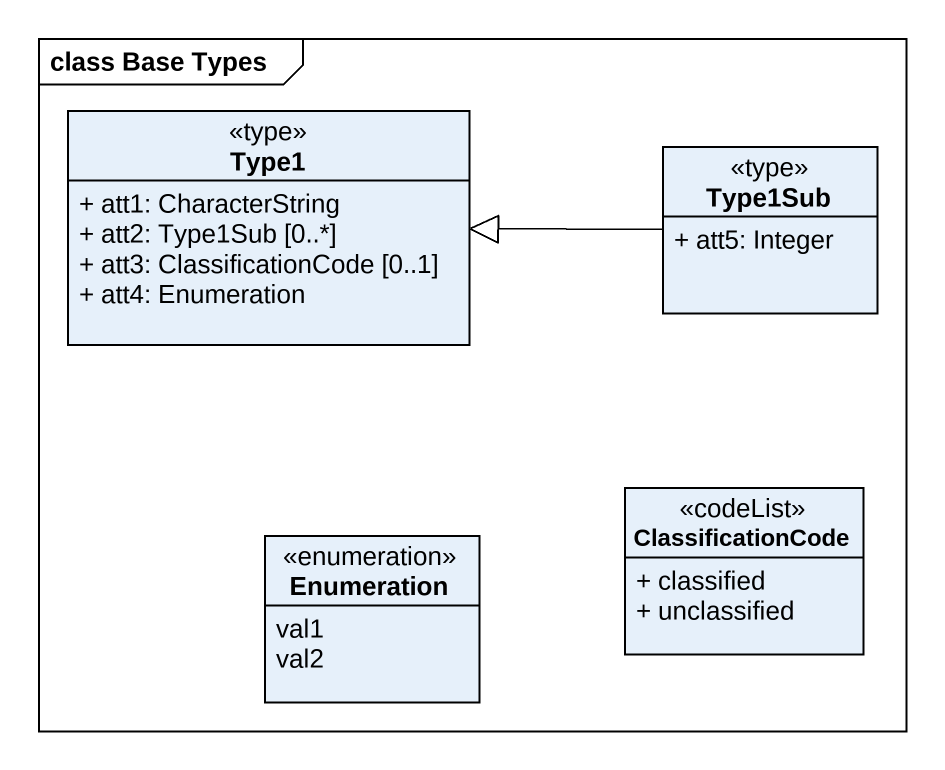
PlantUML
@startuml
mainframe class Base Types
hide circle
hide empty members
skinparam classAttributeIconSize 0
class Type1 <<type>> {
  + att1: CharacterString
  + att2: Type1Sub [0..*]
  + att3: ClassificationCode [0..1]
  + att4: Enumeration
}
class Type1Sub <<type>> {
  + att5: Integer
}
class ClassificationCode <<codeList>> {
  + classified
  + unclassified
}
enum Enumeration {
  val1
  val2
}
Type1Sub -left-|> Type1
@enduml
